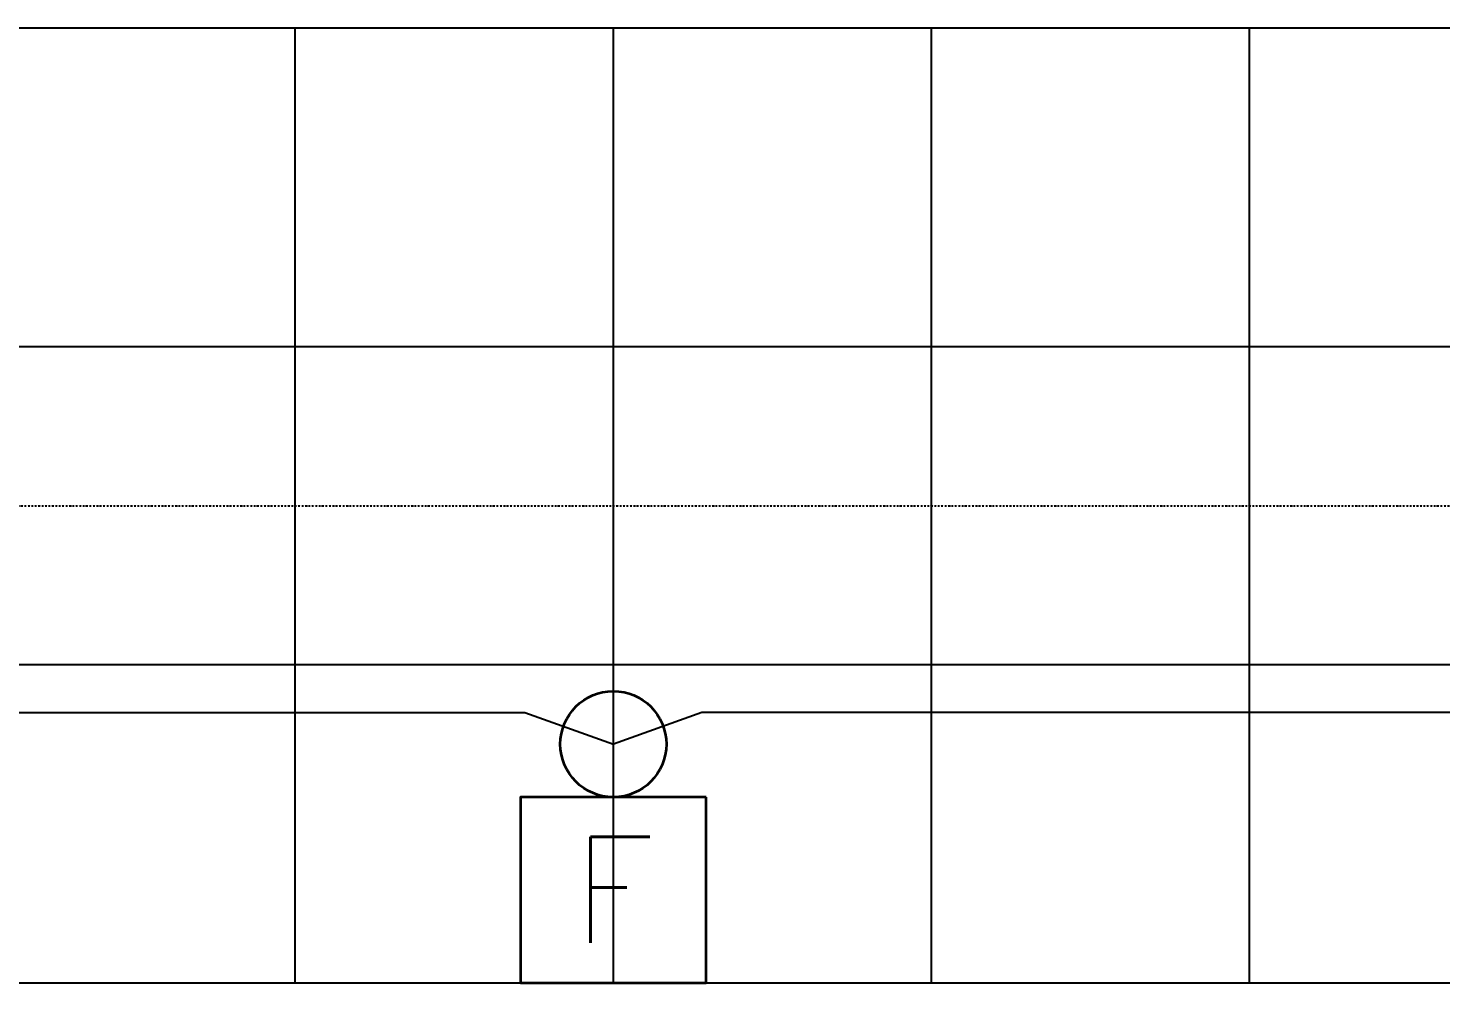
# Model space of a CAD drawing. Extents: x -12260 to 57327, y -29287 to 19916.
# Drawn here: x 19193 to 21857, y -2710 to -910 of the extents above; entities that cross this region are included whole.
import ezdxf
from ezdxf.enums import TextEntityAlignment as Align

# ---------------------------------------------------------------- set-up
doc = ezdxf.new("R2010")
doc.units = 0
doc.header["$LTSCALE"] = 0.25
doc.linetypes.add('DASHDOT', pattern=[25.4, 12.7, -6.35, 0, -6.35])
doc.layers.add('01-First Floor$0$FALSE CEILING', color=251, linetype='Continuous')
for name, color, linetype, lineweight in [('01-First Floor$0$Walls', 251, 'Continuous', 5), ('E-LITE-CLNG-CNDT', 6, 'DASHDOT', 35), ('F-ALRM-CLNG-CNDT', 51, 'DASHDOT', 25), ('F-ALRM-CNDT-SPLY', 43, 'POWER SUPPLY', 25), ('F-ALRM-WALL @ 100', 33, 'Continuous', 35)]:
    doc.layers.add(name, color=color, linetype=linetype, lineweight=lineweight)
doc.styles.add('DC_SIMPLEX', font='SIMPLEX.shx', dxfattribs={"width": 0.7})
doc.styles.get("Standard").update_dxf_attribs({"font": 'romans.shx'})
doc.linetypes.add('POWER SUPPLY', pattern='A,50.8,-4,["PS",Standard,S=4.5,R=0,X=0,Y=-2.25],-11', length=65.8)

# ---------------------------------------------------------------- blocks, each defined once
blk = doc.blocks.new('01-First Floor')
at = {"layer": '01-First Floor$0$FALSE CEILING', "linetype": 'Continuous'}
for p, q in [((19696.4, -2710), (19696.4, -910)), ((20296.4, -2710), (20296.4, -910)), ((20896.4, -2710), (20896.4, -910)), ((21496.4, -2710), (21496.4, -910)), ((8296.4, -1510), (48976, -1510)), ((8296.4, -2110), (48976, -2110))]:
    blk.add_line(p, q, dxfattribs=at)
at = {"layer": '01-First Floor$0$FALSE CEILING'}
blk.add_lwpolyline([(48976, -910), (8296.4, -910), (8296.4, -2710), (48976, -2710), (48976, -910)], dxfattribs=at)
at = {"layer": '01-First Floor$0$Walls'}
blk.add_line((16176, -2710), (23315.6, -2710), dxfattribs=at)
blk = doc.blocks.new('*U20')
blk.add_lwpolyline([(1.75, 3.5), (-1.75, 3.5), (-1.75, 0), (1.75, 0)], close=True)
blk.add_circle((0, 4.5), 1)
at = {"color": 6, "style": 'DC_SIMPLEX'}
blk.add_text('F', height=2, dxfattribs=at).set_placement((0, 1.75), align=Align.MIDDLE_CENTER)

msp = doc.modelspace()

# ---------------------------------------------------------------- linework, layer by layer
at = {"layer": 'F-ALRM-CLNG-CNDT'}
msp.add_lwpolyline([(18376.7, -3648.6), (18376.7, -1910.7, -0.414214), (18476.7, -1810.7), (22785, -1810.7)], format="xyb", dxfattribs=at)
at = {"layer": 'F-ALRM-CNDT-SPLY'}
for points in [[(12412.3, -2200.2), (20129.4, -2200.2), (20296.4, -2260)], [(44802.1, -2200.2), (20463.5, -2200.2), (20296.4, -2260)]]:
    msp.add_lwpolyline(points, dxfattribs=at)

# ---------------------------------------------------------------- block references
at = {"layer": 'E-LITE-CLNG-CNDT'}
msp.add_blockref('01-First Floor', (0, 0), dxfattribs=at)
at = {"layer": 'F-ALRM-WALL @ 100', "xscale": 100, "yscale": 100, "zscale": 100}
msp.add_blockref('*U20', (20296.4, -2710), dxfattribs=at)

doc.saveas('drawing.dxf')
